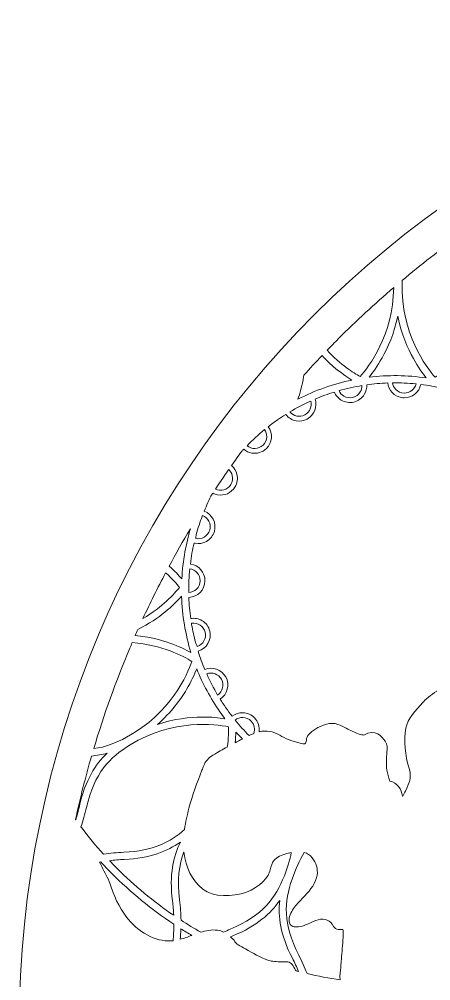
# Model space of a CAD drawing. Header units: millimetres. Extents: x -1844 to 2932, y -490 to 399.
# Drawn here: x -872 to -690.6, y -25.3 to 398.6 of the extents above; entities that cross this region are included whole.
import ezdxf

# ---------------------------------------------------------------- set-up
doc = ezdxf.new("R2010")
doc.units = ezdxf.units.MM
doc.header["$MEASUREMENT"] = 0
doc.layers.add('Layer 3', color=7, linetype='Continuous')

# ---------------------------------------------------------------- blocks, each defined once
blk = doc.blocks.new('block 2')
at = {"layer": 'Layer 3', "lineweight": 0}
for points, knots in [([(-427.53, 398.64), (-673.02, 398.64), (-872.03, 199.63), (-872.03, -45.86), (-872.03, -291.35), (-673.02, -490.36), (-427.53, -490.36), (-182.04, -490.36), (16.97, -291.35), (16.97, -45.86), (16.97, 199.63), (-182.04, 398.64), (-427.53, 398.64)], [0, 0, 0, 0, 1, 1, 1, 2, 2, 2, 3, 3, 3, 4, 4, 4, 4]), ([(-703.23, 282.46), (-703.22, 282.81), (-703.2, 283.15), (-703.19, 283.5), (-694.97, 290.38), (-686.5, 296.96), (-677.8, 303.21), (-674.38, 305.76), (-668.87, 309.47), (-667.65, 310.29), (-666.85, 310.84), (-666.04, 311.37), (-665.23, 311.9), (-664.69, 310.71), (-664.11, 309.5), (-663.49, 308.27), (-663.09, 307.51), (-662.73, 306.76), (-662.39, 306.03), (-662.65, 305.16), (-662.57, 304.39), (-662.05, 303.84), (-661.69, 303.46), (-661.33, 303.11), (-660.98, 302.77), (-656.6, 291.72), (-657.59, 283.45), (-660.51, 274.82), (-660.93, 273.59), (-661.37, 272.4), (-661.85, 271.24), (-662.15, 271.12), (-662.44, 271), (-662.75, 270.87), (-665.69, 269.66), (-668.73, 268.41), (-671.46, 266.56), (-672.26, 266.02), (-673.1, 265.51), (-673.99, 264.96), (-677.84, 262.62), (-682.2, 259.96), (-683.34, 254.46), (-683.49, 253.76), (-683.33, 253.04), (-682.91, 252.46), (-682.39, 251.77), (-682.04, 250.93), (-681.67, 250.04), (-681.27, 249.05), (-680.85, 248.04), (-680.16, 247.08), (-680.16, 247.08), (-680.02, 246.88), (-680.02, 246.88), (-679.98, 246.83), (-679.94, 246.77), (-679.9, 246.71), (-683.56, 243.71), (-686.76, 241.8), (-688.64, 240.78), (-692.61, 245.28), (-703.84, 260.03), (-703.23, 282.46)], [0, 0, 0, 0, 1, 1, 1, 2, 2, 2, 3, 3, 3, 4, 4, 4, 5, 5, 5, 6, 6, 6, 7, 7, 7, 8, 8, 8, 9, 9, 9, 10, 10, 10, 11, 11, 11, 12, 12, 12, 13, 13, 13, 14, 14, 14, 15, 15, 15, 16, 16, 16, 17, 17, 17, 18, 18, 18, 19, 19, 19, 20, 20, 20, 21, 21, 21, 21]), ([(-731.23, 257.84), (-723.43, 265.64), (-715.31, 273.14), (-706.92, 280.33), (-707.23, 259.25), (-717.87, 245.43), (-721.72, 241.12), (-724.56, 242.67), (-730.41, 246.3), (-736.31, 252.66), (-734.63, 254.4), (-732.94, 256.13), (-731.23, 257.84)], [0, 0, 0, 0, 1, 1, 1, 2, 2, 2, 3, 3, 3, 4, 4, 4, 4]), ([(-698.26, 249), (-696.22, 245.34), (-694.16, 242.49), (-692.55, 240.48), (-701.03, 241.72), (-709.51, 241.81), (-717.82, 240.78), (-716.2, 242.78), (-714.12, 245.63), (-712.06, 249.29), (-709.55, 253.75), (-706.77, 259.99), (-705.14, 267.75), (-703.56, 259.87), (-700.77, 253.52), (-698.26, 249)], [0, 0, 0, 0, 1, 1, 1, 2, 2, 2, 3, 3, 3, 4, 4, 4, 5, 5, 5, 5]), ([(-746.64, 241.11), (-746.6, 241.3), (-746.57, 241.5), (-746.54, 241.7), (-743.91, 244.62), (-741.24, 247.51), (-738.53, 250.36), (-736.8, 248.49), (-735.12, 246.89), (-733.57, 245.55), (-730.43, 242.83), (-727.54, 240.87), (-725.35, 239.54), (-733.59, 237.83), (-741.58, 235), (-749.16, 231.1), (-748.31, 233.53), (-747.33, 236.93), (-746.64, 241.11)], [0, 0, 0, 0, 1, 1, 1, 2, 2, 2, 3, 3, 3, 4, 4, 4, 5, 5, 5, 6, 6, 6, 6]), ([(-794.94, 167.7), (-794.76, 167.65), (-794.57, 167.6), (-794.39, 167.57), (-792.73, 167.27), (-791.03, 167.55), (-789.53, 168.38), (-787.8, 169.33), (-786.55, 170.9), (-786, 172.8), (-784.92, 176.52), (-786.92, 180.41), (-790.48, 181.76), (-789.44, 184.31), (-788.29, 186.8), (-787.02, 189.23), (-786.92, 189.39), (-786.83, 189.54), (-786.73, 189.7), (-786.03, 189.32), (-785.3, 189.06), (-784.55, 188.93), (-781.63, 188.41), (-778.55, 189.69), (-776.92, 192.39), (-775.9, 194.08), (-775.59, 196.06), (-776.06, 197.98), (-776.43, 199.51), (-777.27, 200.84), (-778.44, 201.83), (-776.94, 203.97), (-775.41, 206.08), (-773.86, 208.19), (-773.59, 208.48), (-773.33, 208.78), (-773.06, 209.07), (-772.03, 208.17), (-770.8, 207.6), (-769.52, 207.37), (-767.27, 206.97), (-764.86, 207.61), (-763.08, 209.32), (-760.39, 211.9), (-760.09, 216.05), (-762.23, 218.99), (-760.93, 220.01), (-759.6, 221), (-758.23, 221.95), (-757.01, 222.8), (-755.77, 223.62), (-754.51, 224.4), (-753.37, 222.88), (-751.7, 221.89), (-749.9, 221.57), (-748.29, 221.28), (-746.58, 221.52), (-745.04, 222.37), (-741.88, 224.11), (-740.5, 227.84), (-741.58, 231.15), (-738.79, 232.33), (-735.96, 233.37), (-733.08, 234.27), (-732.49, 232.78), (-731.44, 231.52), (-730.04, 230.68), (-729.25, 230.2), (-728.4, 229.88), (-727.52, 229.73), (-726.51, 229.55), (-725.47, 229.58), (-724.44, 229.83), (-722.53, 230.3), (-720.91, 231.49), (-719.89, 233.18), (-719.1, 234.49), (-718.74, 235.97), (-718.84, 237.46), (-715.77, 237.88), (-712.67, 238.15), (-709.56, 238.26), (-709.2, 235.01), (-706.72, 232.38), (-703.52, 231.8), (-703.14, 231.74), (-702.76, 231.7), (-702.36, 231.69), (-698.74, 231.62), (-695.67, 234.18), (-694.97, 237.62), (-693.34, 237.41), (-691.71, 237.17), (-690.08, 236.88), (-688.67, 236.62), (-687.26, 236.34), (-685.87, 236.02), (-686.2, 232.56), (-684.03, 229.23), (-680.57, 228.23), (-680.32, 228.15), (-680.06, 228.09), (-679.8, 228.05), (-678.14, 227.75), (-676.44, 228.03), (-674.94, 228.85), (-673.71, 229.53), (-672.73, 230.52), (-672.06, 231.72), (-669.21, 230.58), (-666.42, 229.29), (-663.71, 227.87), (-664.46, 226.33), (-664.65, 224.59), (-664.23, 222.9), (-663.76, 220.98), (-662.57, 219.36), (-660.88, 218.34), (-660.08, 217.86), (-659.23, 217.55), (-658.37, 217.39), (-655.75, 216.92), (-653.02, 217.9), (-651.31, 220.02), (-650.53, 219.44), (-649.76, 218.83), (-649, 218.22), (-649.2, 215.9), (-648.72, 213.72), (-647.56, 211.65), (-647.22, 211.05), (-646.7, 210.55), (-645.98, 210.12), (-645.99, 209.97), (-646.01, 209.82), (-646.01, 209.66), (-646.05, 207.69), (-645.32, 205.82), (-643.95, 204.39), (-642.83, 203.23), (-641.41, 202.51), (-639.93, 202.24), (-638.05, 201.91), (-636.07, 202.3), (-634.43, 203.42), (-633.37, 202.07), (-632.33, 200.68), (-631.34, 199.25), (-630.59, 198.18), (-629.88, 197.1), (-629.18, 196), (-632.07, 193.83), (-633, 189.8), (-631.21, 186.54), (-630.09, 184.51), (-628.15, 183.21), (-626.02, 182.83), (-624.82, 182.62), (-623.55, 182.7), (-622.35, 183.11), (-621.14, 180.32), (-620.08, 177.47), (-619.17, 174.59), (-620.62, 173.99), (-621.84, 172.96), (-622.67, 171.59), (-623.69, 169.9), (-623.99, 167.91), (-623.52, 166), (-623.12, 164.39), (-622.21, 162.99), (-620.93, 161.98), (-621.45, 160.9), (-621.78, 159.69), (-621.93, 158.34), (-622.01, 157.65), (-622.32, 156.86), (-622.53, 156.56), (-624.83, 155.55), (-627.19, 154.72), (-629.68, 153.83), (-631.48, 153.19), (-633.34, 152.53), (-635.17, 151.8), (-637.84, 150.74), (-640.65, 149.52), (-643.16, 147.82), (-644.45, 146.94), (-645.49, 145.88), (-646.51, 144.86), (-647.42, 143.94), (-648.28, 143.06), (-649.2, 142.46), (-649.44, 142.3), (-649.68, 142.15), (-649.93, 142), (-650.3, 141.76), (-650.61, 141.43), (-650.81, 141.03), (-651.01, 140.67), (-651.17, 140.31), (-651.32, 139.96), (-651.97, 138.38), (-652.26, 136.79), (-652.55, 135.25), (-652.73, 134.25), (-652.91, 133.32), (-653.16, 132.45), (-653.81, 130.27), (-654.91, 128.35), (-656.52, 126.59), (-659.15, 123.71), (-662, 120.88), (-664.76, 118.15), (-666.06, 116.86), (-667.4, 115.53), (-668.71, 114.2), (-668.93, 113.98), (-669.17, 113.86), (-669.43, 113.86), (-670, 113.84), (-670.55, 113.63), (-670.99, 113.25), (-670.99, 113.25), (-671.73, 112.61), (-671.73, 112.61), (-673.44, 111.13), (-675.06, 109.73), (-676.79, 108.48), (-677.96, 107.65), (-679.34, 106.99), (-680.8, 106.29), (-681.99, 105.73), (-683.21, 105.15), (-684.39, 104.43), (-684.94, 104.1), (-685.49, 103.78), (-686.05, 103.45), (-688.58, 101.97), (-691.2, 100.45), (-693.29, 98.23), (-693.57, 97.92), (-693.86, 97.62), (-694.16, 97.31), (-697.25, 94.05), (-700.75, 90.36), (-701.54, 85.99), (-702.51, 80.63), (-701.97, 74.2), (-700.02, 67.88), (-698.91, 64.27), (-700.19, 61.66), (-701.8, 58.35), (-702.17, 57.6), (-702.54, 56.83), (-702.89, 56.04), (-702.97, 56.03), (-703.04, 56.03), (-703.11, 56.03), (-703.31, 59.24), (-705.56, 61.92), (-708.59, 62.72), (-709.16, 64.38), (-709.69, 65.95), (-710, 67.53), (-710.25, 68.82), (-710.18, 70.29), (-710.11, 71.85), (-710.07, 72.65), (-710.03, 73.47), (-710.03, 74.31), (-710.03, 74.66), (-709.99, 75.09), (-709.95, 75.55), (-709.8, 77.05), (-709.63, 78.9), (-710.73, 80.39), (-711.91, 82), (-715.04, 86.22), (-720.07, 83.04), (-720.45, 83.01), (-721.43, 83.16), (-722.62, 83.63), (-724.36, 84.31), (-726.04, 85.13), (-727.82, 86), (-729.01, 86.59), (-730.25, 87.19), (-731.51, 87.75), (-734.4, 89.04), (-739, 87.14), (-741.27, 85.81), (-743.87, 84.28), (-745.27, 82.59), (-745.44, 80.77), (-745.53, 79.78), (-745.78, 79.36), (-745.91, 79.27), (-745.96, 79.23), (-746.42, 78.95), (-748.1, 79.38), (-751.62, 80.28), (-754.68, 81.49), (-757.2, 82.98), (-760.11, 84.7), (-763.11, 85.2), (-766.28, 84.48), (-765.99, 86.64), (-766.64, 88.9), (-768.26, 90.59), (-769.63, 92.02), (-771.47, 92.82), (-773.45, 92.86), (-775.17, 92.9), (-776.82, 92.34), (-778.16, 91.29), (-779.11, 92.51), (-780.03, 93.77), (-780.93, 95.05), (-781.8, 96.31), (-782.64, 97.58), (-783.45, 98.87), (-780.23, 100.96), (-779.11, 105.22), (-780.99, 108.64), (-782.82, 111.94), (-786.81, 113.3), (-790.23, 111.92), (-791.34, 114.58), (-792.33, 117.27), (-793.19, 120), (-789.37, 121.08), (-787.05, 125.01), (-788.01, 128.89), (-788.48, 130.81), (-789.67, 132.42), (-791.36, 133.45), (-792.9, 134.38), (-794.68, 134.7), (-796.43, 134.4), (-796.86, 137.48), (-797.13, 140.59), (-797.24, 143.72), (-793.37, 143.87), (-790.22, 147.02), (-790.15, 150.95), (-790.07, 154.75), (-792.89, 157.95), (-796.58, 158.43), (-796.38, 160.02), (-796.14, 161.61), (-795.86, 163.2), (-795.59, 164.71), (-795.28, 166.21), (-794.94, 167.7)], [0, 0, 0, 0, 1, 1, 1, 2, 2, 2, 3, 3, 3, 4, 4, 4, 5, 5, 5, 6, 6, 6, 7, 7, 7, 8, 8, 8, 9, 9, 9, 10, 10, 10, 11, 11, 11, 12, 12, 12, 13, 13, 13, 14, 14, 14, 15, 15, 15, 16, 16, 16, 17, 17, 17, 18, 18, 18, 19, 19, 19, 20, 20, 20, 21, 21, 21, 22, 22, 22, 23, 23, 23, 24, 24, 24, 25, 25, 25, 26, 26, 26, 27, 27, 27, 28, 28, 28, 29, 29, 29, 30, 30, 30, 31, 31, 31, 32, 32, 32, 33, 33, 33, 34, 34, 34, 35, 35, 35, 36, 36, 36, 37, 37, 37, 38, 38, 38, 39, 39, 39, 40, 40, 40, 41, 41, 41, 42, 42, 42, 43, 43, 43, 44, 44, 44, 45, 45, 45, 46, 46, 46, 47, 47, 47, 48, 48, 48, 49, 49, 49, 50, 50, 50, 51, 51, 51, 52, 52, 52, 53, 53, 53, 54, 54, 54, 55, 55, 55, 56, 56, 56, 57, 57, 57, 58, 58, 58, 59, 59, 59, 60, 60, 60, 61, 61, 61, 62, 62, 62, 63, 63, 63, 64, 64, 64, 65, 65, 65, 66, 66, 66, 67, 67, 67, 68, 68, 68, 69, 69, 69, 70, 70, 70, 71, 71, 71, 72, 72, 72, 73, 73, 73, 74, 74, 74, 75, 75, 75, 76, 76, 76, 77, 77, 77, 78, 78, 78, 79, 79, 79, 80, 80, 80, 81, 81, 81, 82, 82, 82, 83, 83, 83, 84, 84, 84, 85, 85, 85, 86, 86, 86, 87, 87, 87, 88, 88, 88, 89, 89, 89, 90, 90, 90, 91, 91, 91, 92, 92, 92, 93, 93, 93, 94, 94, 94, 95, 95, 95, 96, 96, 96, 97, 97, 97, 98, 98, 98, 99, 99, 99, 100, 100, 100, 101, 101, 101, 102, 102, 102, 103, 103, 103, 104, 104, 104, 105, 105, 105, 106, 106, 106, 107, 107, 107, 108, 108, 108, 109, 109, 109, 110, 110, 110, 111, 111, 111, 112, 112, 112, 113, 113, 113, 114, 114, 114, 115, 115, 115, 116, 116, 116, 117, 117, 117, 118, 118, 118, 118]), ([(-697.08, 237.86), (-697.65, 235.49), (-699.79, 233.75), (-702.32, 233.8), (-703.73, 233.83), (-705.05, 234.41), (-706.02, 235.42), (-706.8, 236.23), (-707.28, 237.23), (-707.44, 238.31), (-704, 238.36), (-700.54, 238.21), (-697.08, 237.86)], [0, 0, 0, 0, 1, 1, 1, 2, 2, 2, 3, 3, 3, 4, 4, 4, 4]), ([(-720.94, 237.14), (-720.91, 236.14), (-721.17, 235.15), (-721.69, 234.28), (-722.42, 233.07), (-723.58, 232.22), (-724.95, 231.88), (-726.32, 231.54), (-727.74, 231.76), (-728.95, 232.49), (-729.89, 233.06), (-730.61, 233.89), (-731.04, 234.87), (-727.72, 235.82), (-724.35, 236.58), (-720.94, 237.14)], [0, 0, 0, 0, 1, 1, 1, 2, 2, 2, 3, 3, 3, 4, 4, 4, 5, 5, 5, 5]), ([(-746.06, 224.22), (-748.32, 222.97), (-751.12, 223.57), (-752.7, 225.51), (-749.72, 227.29), (-746.66, 228.88), (-743.53, 230.3), (-742.87, 227.98), (-743.86, 225.43), (-746.06, 224.22)], [0, 0, 0, 0, 1, 1, 1, 2, 2, 2, 3, 3, 3, 3]), ([(-763.88, 217.68), (-763.24, 216.77), (-762.9, 215.68), (-762.93, 214.54), (-762.96, 213.13), (-763.53, 211.82), (-764.55, 210.84), (-766.51, 208.96), (-769.56, 208.89), (-771.6, 210.61), (-769.18, 213.1), (-766.6, 215.46), (-763.88, 217.68)], [0, 0, 0, 0, 1, 1, 1, 2, 2, 2, 3, 3, 3, 4, 4, 4, 4]), ([(-783.68, 194.26), (-782.36, 196.22), (-781.02, 198.16), (-779.66, 200.1), (-778.9, 199.4), (-778.36, 198.5), (-778.11, 197.48), (-777.78, 196.11), (-778, 194.69), (-778.73, 193.48), (-780.15, 191.12), (-783.14, 190.27), (-785.55, 191.46), (-784.93, 192.4), (-784.31, 193.33), (-783.68, 194.26)], [0, 0, 0, 0, 1, 1, 1, 2, 2, 2, 3, 3, 3, 4, 4, 4, 5, 5, 5, 5]), ([(-793.97, 171.51), (-793.22, 174.24), (-792.35, 176.92), (-791.36, 179.54), (-791.3, 179.63), (-791.25, 179.71), (-791.21, 179.78), (-790.04, 179.34), (-789.08, 178.51), (-788.48, 177.4), (-787.79, 176.17), (-787.64, 174.74), (-788.03, 173.38), (-788.42, 172.03), (-789.32, 170.91), (-790.55, 170.23), (-791.68, 169.61), (-792.96, 169.42), (-794.2, 169.69), (-794.21, 170.11), (-794.12, 170.75), (-793.97, 171.51)], [0, 0, 0, 0, 1, 1, 1, 2, 2, 2, 3, 3, 3, 4, 4, 4, 5, 5, 5, 6, 6, 6, 7, 7, 7, 7]), ([(-796.56, 173.99), (-797.54, 170.65), (-798.36, 167.24), (-798.98, 163.76), (-799.69, 159.8), (-800.14, 155.82), (-800.35, 151.87), (-801.7, 153.43), (-803.56, 155.39), (-805.92, 157.49), (-802.92, 163.06), (-799.8, 168.56), (-796.56, 173.99)], [0, 0, 0, 0, 1, 1, 1, 2, 2, 2, 3, 3, 3, 4, 4, 4, 4]), ([(-807.48, 154.58), (-804.57, 151.94), (-802.54, 149.59), (-801.38, 148.12), (-803.59, 145.34), (-808.91, 139.44), (-817.48, 134.4), (-814.32, 141.21), (-810.99, 147.94), (-807.48, 154.58)], [0, 0, 0, 0, 1, 1, 1, 2, 2, 2, 3, 3, 3, 3]), ([(-797.26, 145.82), (-797.27, 145.87), (-797.28, 145.92), (-797.3, 145.96), (-797.33, 149.41), (-797.18, 152.86), (-796.83, 156.33), (-794.21, 155.97), (-792.2, 153.7), (-792.26, 150.99), (-792.29, 149.58), (-792.86, 148.27), (-793.88, 147.29), (-794.8, 146.4), (-795.99, 145.89), (-797.26, 145.82)], [0, 0, 0, 0, 1, 1, 1, 2, 2, 2, 3, 3, 3, 4, 4, 4, 5, 5, 5, 5]), ([(-819.67, 129.59), (-814.75, 132.04), (-810.79, 134.79), (-807.81, 137.22), (-804.57, 139.85), (-802.12, 142.36), (-800.43, 144.29), (-800.19, 135.81), (-798.81, 127.44), (-796.31, 119.38), (-798.56, 120.63), (-801.73, 122.18), (-805.69, 123.58), (-809.63, 124.97), (-814.78, 126.33), (-820.86, 126.92), (-820.47, 127.81), (-820.07, 128.7), (-819.67, 129.59)], [0, 0, 0, 0, 1, 1, 1, 2, 2, 2, 3, 3, 3, 4, 4, 4, 5, 5, 5, 6, 6, 6, 6]), ([(-794.33, 123.98), (-795, 126.52), (-795.56, 129.09), (-796.01, 131.68), (-796.02, 131.93), (-796.02, 132.16), (-796.01, 132.34), (-793.33, 132.76), (-790.72, 131.06), (-790.06, 128.38), (-789.39, 125.68), (-790.94, 122.94), (-793.55, 122.1), (-793.79, 122.48), (-794.06, 123.16), (-794.33, 123.98)], [0, 0, 0, 0, 1, 1, 1, 2, 2, 2, 3, 3, 3, 4, 4, 4, 5, 5, 5, 5]), ([(-823.28, 121.31), (-822.92, 122.16), (-822.56, 123), (-822.19, 123.84), (-809.06, 122.77), (-799.62, 117.74), (-795.97, 115.49), (-797.88, 109.8), (-805.03, 92.7), (-824.77, 82.02), (-829.35, 79.54), (-833.92, 77.71), (-839.17, 77.04), (-834.69, 92.09), (-829.38, 106.89), (-823.28, 121.31)], [0, 0, 0, 0, 1, 1, 1, 2, 2, 2, 3, 3, 3, 4, 4, 4, 5, 5, 5, 5]), ([(-793.77, 112.2), (-791.12, 105.59), (-787.7, 99.23), (-783.53, 93.24), (-782.81, 92.21), (-782.07, 91.2), (-781.31, 90.2), (-783.86, 90.61), (-787.39, 91), (-791.63, 90.95), (-796.74, 90.9), (-803.54, 90.18), (-811.07, 87.72), (-805.03, 93.02), (-800.93, 98.61), (-798.28, 103.04), (-796.14, 106.62), (-794.7, 109.81), (-793.77, 112.2)], [0, 0, 0, 0, 1, 1, 1, 2, 2, 2, 3, 3, 3, 4, 4, 4, 5, 5, 5, 6, 6, 6, 6]), ([(-789.38, 109.98), (-786.96, 110.93), (-784.14, 109.96), (-782.84, 107.62), (-781.51, 105.2), (-782.28, 102.17), (-784.55, 100.67), (-786.35, 103.7), (-787.96, 106.81), (-789.38, 109.98)], [0, 0, 0, 0, 1, 1, 1, 2, 2, 2, 3, 3, 3, 3]), ([(-844.84, 42.57), (-843.91, 45.22), (-843.06, 48.08), (-842.37, 51.14), (-838.9, 66.41), (-832.17, 73.19), (-823.14, 78.68), (-803.97, 90.33), (-785.59, 87.89), (-779.72, 86.67), (-779.67, 84.78), (-779.73, 81.66), (-780.29, 77.74), (-782.29, 76.64), (-784.39, 75.46), (-786.62, 74.18), (-788.45, 73.13), (-790.02, 71.36), (-790.71, 69.54), (-790.97, 68.85), (-791.23, 68.17), (-791.49, 67.48), (-793.55, 62.07), (-795.69, 56.48), (-797.2, 50.76), (-797.96, 47.89), (-798.72, 44.71), (-799.19, 41.42), (-805.38, 35.7), (-812.99, 31.94), (-825.86, 31.37), (-829.03, 31.23), (-832.02, 30.91), (-834.82, 30.46), (-838.28, 34.26), (-841.55, 38.2), (-844.63, 42.27), (-844.7, 42.37), (-844.77, 42.47), (-844.84, 42.57)], [0, 0, 0, 0, 1, 1, 1, 2, 2, 2, 3, 3, 3, 4, 4, 4, 5, 5, 5, 6, 6, 6, 7, 7, 7, 8, 8, 8, 9, 9, 9, 10, 10, 10, 11, 11, 11, 12, 12, 12, 13, 13, 13, 13]), ([(-776.85, 89.63), (-775.89, 90.38), (-774.72, 90.78), (-773.49, 90.75), (-772.08, 90.72), (-770.76, 90.15), (-769.78, 89.13), (-768.37, 87.66), (-767.98, 85.57), (-768.6, 83.76), (-769.07, 83.57), (-769.54, 83.37), (-770.01, 83.13), (-770.24, 83.02), (-770.47, 82.91), (-770.69, 82.79), (-772.85, 84.96), (-774.9, 87.23), (-776.85, 89.63)], [0, 0, 0, 0, 1, 1, 1, 2, 2, 2, 3, 3, 3, 4, 4, 4, 5, 5, 5, 6, 6, 6, 6]), ([(-773.66, 81.28), (-774.7, 80.75), (-775.75, 80.19), (-776.83, 79.61), (-776.65, 81.42), (-776.56, 83.02), (-776.53, 84.37), (-775.6, 83.31), (-774.64, 82.29), (-773.66, 81.28)], [0, 0, 0, 0, 1, 1, 1, 2, 2, 2, 3, 3, 3, 3]), ([(-847.14, 45.65), (-847.17, 45.69), (-847.2, 45.73), (-847.23, 45.77), (-845.18, 55.17), (-842.82, 64.52), (-840.14, 73.77), (-837.7, 73.98), (-835.44, 74.41), (-833.33, 75.01), (-838.44, 70.11), (-842.89, 63.16), (-845.46, 51.84), (-845.95, 49.7), (-846.52, 47.64), (-847.14, 45.65)], [0, 0, 0, 0, 1, 1, 1, 2, 2, 2, 3, 3, 3, 4, 4, 4, 5, 5, 5, 5]), ([(-804.46, 9.94), (-804.18, 7.75), (-804.01, 5.62), (-803.92, 3.54), (-812.85, 9.63), (-821.22, 16.57), (-828.97, 24.32), (-830.06, 25.41), (-831.14, 26.52), (-832.21, 27.64), (-830.12, 27.91), (-827.95, 28.11), (-825.72, 28.2), (-814.27, 28.71), (-806.68, 31.77), (-800.98, 35.85), (-804.12, 29.51), (-805.91, 21.45), (-804.46, 9.94)], [0, 0, 0, 0, 1, 1, 1, 2, 2, 2, 3, 3, 3, 4, 4, 4, 5, 5, 5, 6, 6, 6, 6]), ([(-781.95, -3.87), (-782.74, -3.48), (-783.63, -3.17), (-784.65, -3.03), (-787.36, -2.64), (-789.95, -3.27), (-791.97, -3.91), (-794.93, -2.22), (-797.85, -0.46), (-800.7, 1.4), (-800.73, 4.22), (-800.92, 7.2), (-801.32, 10.34), (-802.44, 19.24), (-801.6, 25.89), (-799.44, 31.5), (-798.69, 24.52), (-795.92, 19.03), (-791.15, 15.14), (-786.49, 11.35), (-777.93, 11.59), (-771.88, 13.8), (-765.93, 15.97), (-761.99, 19.95), (-761.08, 24.73), (-760.41, 28.29), (-757.77, 30.21), (-752.07, 31.21), (-752.76, 27.92), (-753.76, 24.51), (-755.14, 21), (-759.03, 11.17), (-764.58, 3.4), (-779.04, -2.6), (-780.04, -3.01), (-781, -3.44), (-781.95, -3.87)], [0, 0, 0, 0, 1, 1, 1, 2, 2, 2, 3, 3, 3, 4, 4, 4, 5, 5, 5, 6, 6, 6, 7, 7, 7, 8, 8, 8, 9, 9, 9, 10, 10, 10, 11, 11, 11, 12, 12, 12, 12]), ([(-748.78, -13.97), (-755.94, -0.04), (-755.15, 9.48), (-751.76, 19.49), (-750.26, 23.9), (-748.4, 27.81), (-746.34, 31.29), (-744.93, 30.91), (-743.8, 30.14), (-742.85, 28.93), (-742.75, 28.57), (-742.58, 28.23), (-742.33, 27.94), (-740.68, 26.01), (-740.15, 23.01), (-740.96, 20.11), (-741.93, 16.63), (-744.43, 13.84), (-747.13, 11.05), (-747.13, 11.05), (-747.42, 10.75), (-747.42, 10.75), (-748.69, 9.45), (-749.99, 8.11), (-751.08, 6.5), (-752.17, 4.91), (-753.37, 2.79), (-753.02, 0.61), (-752.93, 0.08), (-752.67, -0.41), (-752.28, -0.79), (-751.74, -1.31), (-751, -1.57), (-750.23, -1.52), (-750.18, -1.53), (-750.13, -1.53), (-750.08, -1.54), (-749.8, -1.57), (-749.38, -1.61), (-748.89, -1.55), (-747.38, -1.39), (-746.05, -0.83), (-744.95, -0.3), (-741.45, 1.38), (-738.78, 2.49), (-736.22, 1.42), (-735.04, 0.92), (-734.16, 0.04), (-733.44, -1.35), (-733.05, -2.11), (-732.3, -2.62), (-731.45, -2.69), (-731.11, -2.73), (-730.8, -2.73), (-730.5, -2.69), (-729.74, -2.61), (-729.39, -2.72), (-729.33, -2.77), (-729.28, -2.82), (-729.15, -3.13), (-729.16, -3.83), (-729.21, -7), (-729.51, -10.27), (-729.8, -13.44), (-729.85, -14), (-729.9, -14.55), (-729.95, -15.1), (-730.04, -16.11), (-730.12, -17.11), (-730.2, -18.12), (-730.33, -19.82), (-730.48, -21.59), (-730.66, -23.29), (-730.68, -23.51), (-730.68, -23.72), (-730.65, -23.94), (-730.6, -24.26), (-730.54, -24.57), (-730.49, -24.87), (-735.42, -24.18), (-740.3, -23.29), (-745.14, -22.18), (-746.14, -19.53), (-747.34, -16.78), (-748.78, -13.97)], [0, 0, 0, 0, 1, 1, 1, 2, 2, 2, 3, 3, 3, 4, 4, 4, 5, 5, 5, 6, 6, 6, 7, 7, 7, 8, 8, 8, 9, 9, 9, 10, 10, 10, 11, 11, 11, 12, 12, 12, 13, 13, 13, 14, 14, 14, 15, 15, 15, 16, 16, 16, 17, 17, 17, 18, 18, 18, 19, 19, 19, 20, 20, 20, 21, 21, 21, 22, 22, 22, 23, 23, 23, 24, 24, 24, 25, 25, 25, 26, 26, 26, 27, 27, 27, 28, 28, 28, 28]), ([(-804.19, -7.65), (-804.9, -7.73), (-805.6, -7.77), (-806.32, -7.75), (-813.57, -7.54), (-820.74, -3.08), (-825.98, 4.51), (-829.2, 9.17), (-831.1, 14.43), (-832.53, 18.96), (-832.58, 19.12), (-832.64, 19.26), (-832.72, 19.4), (-834, 21.77), (-835.31, 24.36), (-836.59, 26.96), (-836.42, 26.99), (-836.25, 27.03), (-836.07, 27.06), (-834.5, 25.36), (-832.89, 23.68), (-831.25, 22.04), (-822.81, 13.6), (-813.65, 6.11), (-803.84, -0.4), (-803.86, -2.94), (-803.99, -5.37), (-804.19, -7.65)], [0, 0, 0, 0, 1, 1, 1, 2, 2, 2, 3, 3, 3, 4, 4, 4, 5, 5, 5, 6, 6, 6, 7, 7, 7, 8, 8, 8, 9, 9, 9, 9]), ([(-749.98, -20.98), (-750.06, -20.85), (-750.14, -20.72), (-750.22, -20.59), (-750.7, -19.79), (-751.19, -18.96), (-751.7, -18.17), (-752.12, -17.51), (-752.82, -17.09), (-753.6, -17.03), (-754.48, -16.95), (-755.4, -16.94), (-756.37, -16.93), (-758.45, -16.9), (-760.61, -16.88), (-762.39, -16.22), (-765.76, -14.98), (-768.94, -13.18), (-772.3, -11.28), (-773.35, -10.68), (-774.44, -10.06), (-775.53, -9.47), (-776.05, -9.18), (-776.58, -8.69), (-776.81, -8.27), (-776.88, -8.15), (-776.95, -8.03), (-777.01, -7.91), (-777.01, -7.91), (-777.07, -7.81), (-777.07, -7.81), (-777.21, -7.56), (-777.4, -7.33), (-777.63, -7.14), (-777.63, -7.14), (-777.77, -7.02), (-777.77, -7.02), (-777.84, -6.97), (-777.9, -6.92), (-777.96, -6.86), (-777.96, -6.86), (-778.33, -6.53), (-778.33, -6.53), (-778.53, -6.36), (-778.73, -6.18), (-778.93, -6), (-778.57, -5.84), (-778.2, -5.68), (-777.83, -5.52), (-767.24, -1.14), (-761.16, 4.34), (-757.19, 10.13), (-757.97, 3.09), (-756.9, -5.1), (-751.6, -15.42), (-750.59, -17.38), (-749.69, -19.34), (-748.89, -21.27), (-749.26, -21.18), (-749.62, -21.08), (-749.98, -20.98)], [0, 0, 0, 0, 1, 1, 1, 2, 2, 2, 3, 3, 3, 4, 4, 4, 5, 5, 5, 6, 6, 6, 7, 7, 7, 8, 8, 8, 9, 9, 9, 10, 10, 10, 11, 11, 11, 12, 12, 12, 13, 13, 13, 14, 14, 14, 15, 15, 15, 16, 16, 16, 17, 17, 17, 18, 18, 18, 19, 19, 19, 20, 20, 20, 20]), ([(-795.97, -5.32), (-797.71, -5.96), (-799.4, -6.59), (-801.09, -7.04), (-800.94, -5.56), (-800.82, -4.02), (-800.76, -2.4), (-799.18, -3.4), (-797.58, -4.37), (-795.97, -5.32), (-795.97, -5.32), (-795.97, -5.32), (-795.97, -5.32)], [0, 0, 0, 0, 1, 1, 1, 2, 2, 2, 3, 3, 3, 4, 4, 4, 4])]:
    blk.add_open_spline(points, degree=3, knots=knots, dxfattribs=at)

msp = doc.modelspace()

# ---------------------------------------------------------------- block references
at = {"layer": 'Layer 3'}
msp.add_blockref('block 2', (0, 0), dxfattribs=at)

doc.saveas('drawing.dxf')
